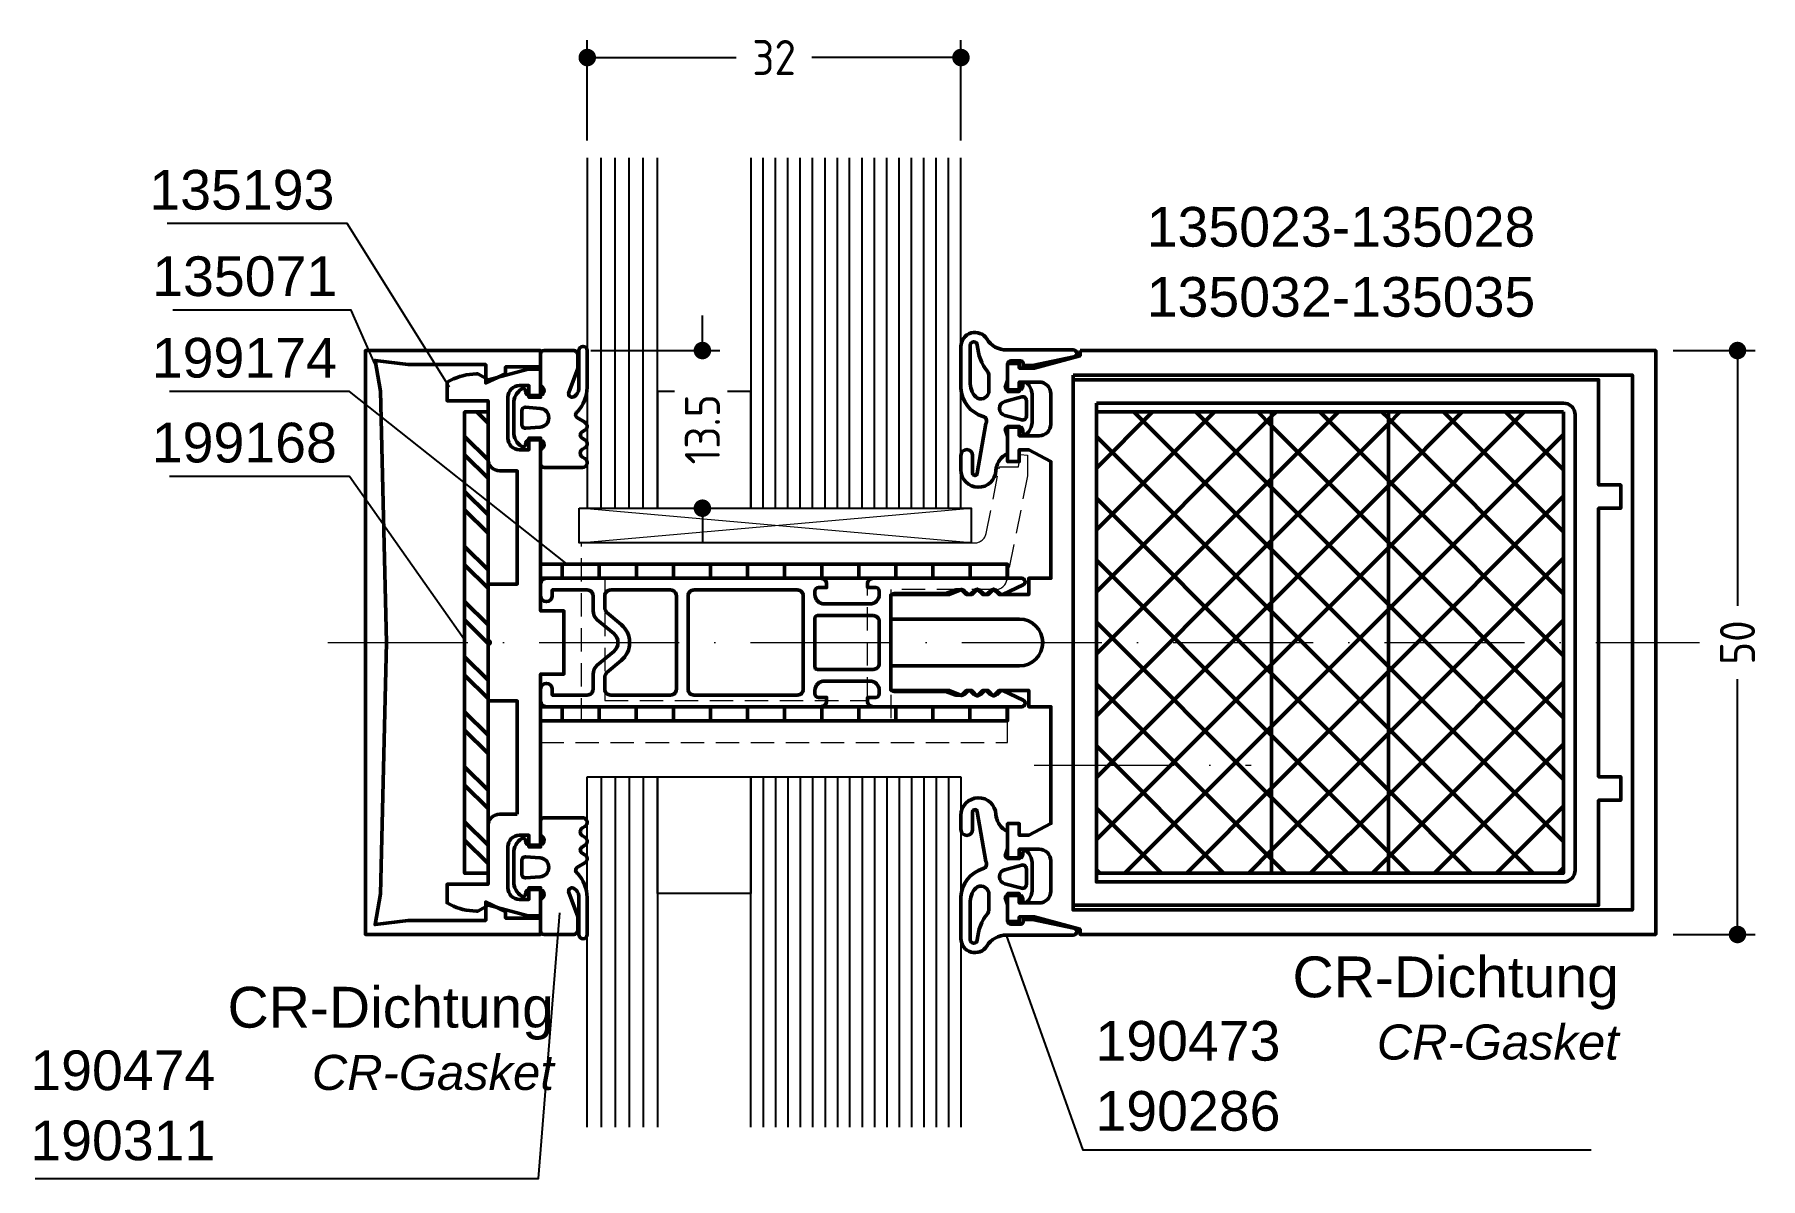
# Model space of a CAD drawing. Header units: millimetres. Extents: x -73 to 74, y -46 to 52.
import ezdxf
from ezdxf.enums import TextEntityAlignment as Align

# ---------------------------------------------------------------- set-up
doc = ezdxf.new("R2010")
doc.units = ezdxf.units.MM
for name, pattern in [('ACAD_ISO10W100', [18, 12, -3, 0, -3]), ('ACDINTGL', [3, 2, -1]), ('AUSGEZOGEN', [0])]:
    doc.linetypes.add(name, pattern=pattern)
doc.layers.get('0').update_dxf_attribs({"linetype": 'CONTINUOUS'})
doc.layers.get('DEFPOINTS').update_dxf_attribs({"linetype": 'CONTINUOUS'})
for name, color, linetype, lineweight in [('AM_5', 3, 'AUSGEZOGEN', 25), ('AM_C', 50, 'CONTINUOUS', 50), ('AM_S', 80, 'CONTINUOUS', 50), ('Cent3', 70, 'ACAD_ISO10W100', 18), ('CHide3 light', 70, 'ACDINTGL', 18), ('Cont2', 2, 'AUSGEZOGEN', 25), ('Cont3', 70, 'CONTINUOUS', 18)]:
    doc.layers.add(name, color=color, linetype=linetype, lineweight=lineweight)
doc.layers.add('WBC-GER-ENG', color=7, linetype='AUSGEZOGEN')
doc.styles.add('HBS_DIMTEXTSTYLE', font='isocp.shx')
doc.styles.add('SWISSL', font='swissl.ttf')
doc.dimstyles.new('Konstruktionsschnitt 1-1$0', dxfattribs={"dimtxt": 3, "dimasz": 1.5, "dimexe": 1.5, "dimexo": 1.5, "dimgap": 1.5, "dimtad": 0, "dimdsep": 46, "dimtxsty": 'HBS_DIMTEXTSTYLE', "dimblk": 'PUNKT', "dimcen": 0, "dimclrd": 3, "dimclre": 3, "dimclrt": 2, "dimadec": 1, "dimazin": 2, "dimtfac": 0.7, "dimtofl": 0, "dimtmove": 0, "dimatfit": 3, "dimfxl": 0, "dimtolj": 1, "dimtzin": 0, "dimarcsym": 0})

# ---------------------------------------------------------------- blocks, each defined once
blk = doc.blocks.new('WI135193')
blk.add_lwpolyline([(-2, -14.7), (-3.5, -14.7, 0.414214), (-4.5, -15.7), (-4.5, -20.7), (-8, -20.7), (-8, -22.3), (-7.73, -22.44, 0.116424), (-5.5, -23), (-5.37, -23), (-4.47, -22.49), (-1.06, -23.4), (0, -23.4), (0, -21), (-1, -21), (-1, -22), (-1.8, -22, -0.414214), (-2.8, -21), (-2.8, -17.5, -0.414214), (-1.8, -16.5), (-1, -16.5), (-1, -17.5), (0, -17.5), (0, -2.7), (2, -2.7), (2, 2.7), (0, 2.7), (0, 17.5), (-1, 17.5), (-1, 16.5), (-1.8, 16.5, -0.414214), (-2.8, 17.5), (-2.8, 21, -0.414214), (-1.8, 22), (-1, 22), (-1, 21), (0, 21), (0, 23.4), (-1.06, 23.4), (-4.47, 22.49), (-5.37, 23), (-5.5, 23, 0.116424), (-7.73, 22.44), (-8, 22.3), (-8, 20.7), (-4.5, 20.7), (-4.5, 15.7, 0.414214), (-3.5, 14.7), (-2, 14.7), (-2, 5), (-4.5, 5), (-4.5, 0.2), (-4.3, 0), (-4.5, -0.2), (-4.5, -5), (-2, -5), (-2, -14.7)], format="xyb", close=True)
blk = doc.blocks.new('*X8')
at = {"color": 0}
for p, q in [((34, 9.64), (44.11, 19.75)), ((34, 14.94), (38.81, 19.75)), ((34, 4.34), (49, 19.34)), ((37.21, 19.75), (49, 7.96)), ((42.51, 19.75), (49, 13.26)), ((47.81, 19.75), (49, 18.56)), ((49, 14.03), (54.72, 19.75)), ((49, 19.34), (49.41, 19.75)), ((53.12, 19.75), (59, 13.87)), ((58.42, 19.75), (59, 19.17)), ((59, 8.12), (70.63, 19.75)), ((59, 13.43), (65.32, 19.75)), ((59, 18.73), (60.02, 19.75)), ((63.72, 19.75), (74, 9.47)), ((69.03, 19.75), (74, 14.78)), ((49, 8.73), (59, 18.73)), ((49, 18.56), (59, 8.56)), ((59, 19.17), (74, 4.17)), ((59, 2.82), (74, 17.82)), ((34, 17.65), (49, 2.65)), ((34, -0.97), (49, 14.03)), ((49, 3.43), (59, 13.43)), ((59, 13.87), (74, -1.13)), ((34, 12.35), (49, -2.65)), ((49, 13.26), (59, 3.26)), ((59, -2.48), (74, 12.52)), ((34, -6.27), (49, 8.73)), ((49, -1.88), (59, 8.12)), ((49, 7.96), (59, -2.04)), ((59, 8.56), (74, -6.44)), ((34, 7.05), (49, -7.95)), ((59, -7.79), (74, 7.21)), ((34, -11.57), (49, 3.43)), ((59, 3.26), (74, -11.74)), ((34, 1.74), (49, -13.26)), ((49, -7.18), (59, 2.82)), ((49, 2.65), (59, -7.35)), ((59, -13.09), (74, 1.91)), ((34, -16.88), (49, -1.88)), ((49, -12.48), (59, -2.48)), ((49, -2.65), (59, -12.65)), ((59, -2.04), (74, -17.04)), ((34, -3.56), (49, -18.56)), ((59, -18.39), (74, -3.39)), ((36.43, -19.75), (49, -7.18)), ((59, -7.35), (71.4, -19.75)), ((34, -8.86), (44.89, -19.75)), ((49, -17.79), (59, -7.79)), ((49, -7.95), (59, -17.95)), ((62.95, -19.75), (74, -8.7)), ((41.73, -19.75), (49, -12.48)), ((49, -13.26), (55.49, -19.75)), ((52.34, -19.75), (59, -13.09)), ((59, -12.65), (66.1, -19.75)), ((34, -14.17), (39.58, -19.75)), ((68.25, -19.75), (74, -14)), ((47.04, -19.75), (49, -17.79)), ((49, -18.56), (50.19, -19.75)), ((57.64, -19.75), (59, -18.39)), ((59, -17.95), (60.8, -19.75)), ((34, -19.47), (34.28, -19.75)), ((73.55, -19.75), (74, -19.3))]:
    blk.add_line(p, q, dxfattribs=at)
blk = doc.blocks.new('WI199180')
for points in [[(32, 22.5), (77, 22.5), (77, 13.5), (78.9, 13.5), (78.9, 11.5), (77, 11.5), (77, -11.5), (78.9, -11.5), (78.9, -13.5), (77, -13.5), (77, -22.5), (32, -22.5), (32, 22.5)], [(49, 19.75), (34, 19.75), (34, -19.75), (49, -19.75)], [(59, 19.75), (49, 19.75), (49, -19.75), (59, -19.75)], [(74, 19.75), (59, 19.75), (59, -19.75), (74, -19.75)]]:
    blk.add_lwpolyline(points, close=True)
blk.add_lwpolyline([(34, 20.5), (74, 20.5, -0.414214), (75, 19.5), (75, -19.5, -0.414214), (74, -20.5), (34, -20.5), (34, 20.5)], format="xyb", close=True)
at = {"linetype": 'CONTINUOUS'}
blk.add_blockref('*X8', (0, 0), dxfattribs=at)
blk = doc.blocks.new('WI135023')
blk.add_lwpolyline([(16.2, 25), (16.2, 24.55), (12.29, 23.5), (11, 23.5), (11, 23.9), (10, 23.9), (10, 21.5), (11, 21.5), (11, 22.3), (12.7, 22.3, -0.414214), (13.7, 21.3), (13.7, 18.7, -0.414214), (12.7, 17.7), (11, 17.7), (11, 18.5), (10, 18.5), (10, 15.5), (11, 15.5), (11, 16.5), (11.8, 16.5), (13.7, 15.5), (13.7, 5.5), (11.8, 5.5), (11.8, 4.1), (9.28, 4.1), (8.8, 4.58), (8.32, 4.1), (7.88, 4.1), (7.4, 4.58), (6.92, 4.1), (6.48, 4.1), (6.05, 4.54), (5, 4.1), (0, 4.1), (0, 2), (11, 2, -1), (11, -2), (0, -2), (0, -4.1), (5, -4.1), (6.05, -4.54), (6.48, -4.1), (6.92, -4.1), (7.4, -4.58), (7.88, -4.1), (8.32, -4.1), (8.8, -4.58), (9.28, -4.1), (11.8, -4.1), (11.8, -5.5), (13.7, -5.5), (13.7, -15.5), (11.8, -16.5), (11, -16.5), (11, -15.5), (10, -15.5), (10, -18.5), (11, -18.5), (11, -17.7), (12.7, -17.7, -0.414214), (13.7, -18.7), (13.7, -21.3, -0.414214), (12.7, -22.3), (11, -22.3), (11, -21.5), (10, -21.5), (10, -23.9), (11, -23.9), (11, -23.5), (12.29, -23.5), (16.2, -24.55), (16.2, -25), (65.5, -25), (65.5, 25), (16.2, 25)], format="xyb", close=True)
blk.add_lwpolyline([(15.6, 22.9), (15.6, -22.9), (63.5, -22.9), (63.5, 22.9), (15.6, 22.9)], close=True)
blk = doc.blocks.new('WI190311')
for points in [[(0, -0.3, -0.414214), (0.3, 0), (2.8, 0, -0.414214), (3.2, -0.4), (3.2, -1.54), (2.42, -3.59, 0.786113), (2.9, -3.92, 0.262074), (3.28, -3.28), (3.28, 0, -1), (4, 0), (4, -3.17, -0.174474), (3.15, -5.24, 0.57735), (3.15, -5.76), (3.8, -6.14, -0.57735), (3.8, -6.83), (3.55, -6.97, 0.57735), (3.55, -7.49), (3.8, -7.64, -0.57735), (3.8, -8.33), (3.6, -8.45, 0.56351), (3.59, -9.13), (3.8, -9.25, -0.767327), (3.6, -10), (0.3, -10, -0.414214), (0, -9.7), (0, -8.57, -0.267949), (0.1, -8.4, 0.767327), (-0.1, -7.65), (-0.9, -7.65, 0.414214), (-1.3, -8.05, -0.592453), (-1.61, -8.22, -0.255924), (-2.3, -6.95), (-2.3, -4.55, -0.255924), (-1.61, -3.28, -0.592453), (-1.3, -3.45, 0.414214), (-0.9, -3.85), (-0.1, -3.85, 0.767327), (0.1, -3.1, -0.267949), (0, -2.93), (0, -0.3)], [(-0.03, -4.95), (-1.28, -4.85, 0.438367), (-1.6, -5.15), (-1.6, -6.35, 0.438367), (-1.28, -6.65), (-0.03, -6.55, 0.921414), (-0.03, -4.95)]]:
    blk.add_lwpolyline(points, format="xyb", close=True)
blk = doc.blocks.new('PUNKT')
at = {"color": 0, "linetype": 'Continuous'}
blk.add_line((-0.5, 0), (-1, 0), dxfattribs=at)
at = {"color": 0, "linetype": 'Continuous', "const_width": 0.5}
blk.add_lwpolyline([(-0.25, 0, 1), (0.25, 0, 1)], format="xyb", close=True, dxfattribs=at)
blk = doc.blocks.new('*D10')
at = {"layer": 'AM_5', "color": 3, "lineweight": -2, "transparency": 16777216}
for p, q in [((-16.14, 26.5), (-16.14, 28)), ((-25.7, 25), (-14.64, 25)), ((-18.5, 11.5), (-14.64, 11.5)), ((-16.14, 10), (-16.14, 8.5))]:
    blk.add_line(p, q, dxfattribs=at)
at = {"layer": 'DEFPOINTS', "color": 0, "transparency": 16777216}
for p in [(-27.2, 25), (-20, 11.5), (-16.14, 11.5)]:
    blk.add_point(p, dxfattribs=at)
at = {"layer": 'AM_5', "color": 3, "lineweight": -2, "transparency": 16777216, "xscale": 1.5, "yscale": 1.5, "zscale": 1.5}
for p, rotation in [((-16.14, 25), 270), ((-16.14, 11.5), 90)]:
    blk.add_blockref('PUNKT', p, dxfattribs=dict(at, rotation=rotation))
at = {"layer": 'AM_5', "color": 2, "transparency": 16777216, "insert": (-16.14, 18.25), "char_height": 3, "attachment_point": 5, "rotation": 90, "style": 'HBS_DIMTEXTSTYLE'}
blk.add_mtext('\\A1;13.5', dxfattribs=at)
blk = doc.blocks.new('*D9')
at = {"layer": 'AM_5', "color": 3, "lineweight": -2, "transparency": 16777216}
for p, q in [((-26, 43), (-26, 51.59)), ((6, 43), (6, 51.59)), ((-24.5, 50.09), (-13.24, 50.09)), ((4.5, 50.09), (-6.76, 50.09))]:
    blk.add_line(p, q, dxfattribs=at)
at = {"layer": 'DEFPOINTS', "color": 0, "transparency": 16777216}
for p in [(-26, 50.09), (-26, 41.5), (6, 41.5)]:
    blk.add_point(p, dxfattribs=at)
at = {"layer": 'AM_5', "color": 3, "lineweight": -2, "transparency": 16777216, "xscale": 1.5, "yscale": 1.5, "zscale": 1.5, "rotation": 180}
blk.add_blockref('PUNKT', (-26, 50.09), dxfattribs=at)
at = {"layer": 'AM_5', "color": 3, "lineweight": -2, "transparency": 16777216, "xscale": 1.5, "yscale": 1.5, "zscale": 1.5}
blk.add_blockref('PUNKT', (6, 50.09), dxfattribs=at)
at = {"layer": 'AM_5', "color": 2, "transparency": 16777216, "insert": (-10, 50.09), "char_height": 3, "attachment_point": 5, "style": 'HBS_DIMTEXTSTYLE'}
blk.add_mtext('\\A1;32', dxfattribs=at)
blk = doc.blocks.new('WI196061')
for points in [[(-6, 5.5, -0.414214), (-5.5, 5), (-5.5, 4.7), (-6.2, 4.7, 0.414214), (-6.5, 4.4), (-6.5, 4.1, 0.414214), (-5.7, 3.3), (-1.8, 3.3, 0.414214), (-1, 4.1), (-1, 4.4, 0.414214), (-1.3, 4.7), (-2, 4.7), (-2, 5, -0.414214), (-1.5, 5.5), (11.2, 5.5, -0.803179), (11.33, 4.93), (9.58, 4.12, -0.314902), (9.36, 4.16), (9.08, 4.44, 0.198912), (8.93, 4.5), (8.67, 4.5, 0.198912), (8.52, 4.44), (8.24, 4.16, -0.414214), (7.96, 4.16), (7.68, 4.44, 0.198912), (7.53, 4.5), (7.27, 4.5, 0.198912), (7.12, 4.44), (6.84, 4.16, -0.414214), (6.56, 4.16), (6.28, 4.44, 0.198912), (6.13, 4.5), (5.56, 4.5, 0.087489), (5.49, 4.49), (4.7, 4.2), (0.3, 4.2, 0.414214), (0, 3.9), (0, -3.9, 0.414214), (0.3, -4.2), (4.7, -4.2), (5.49, -4.49, 0.087489), (5.56, -4.5), (6.13, -4.5, 0.198912), (6.28, -4.44), (6.56, -4.16, -0.414214), (6.84, -4.16), (7.12, -4.44, 0.198912), (7.27, -4.5), (7.53, -4.5, 0.198912), (7.68, -4.44), (7.96, -4.16, -0.414214), (8.24, -4.16), (8.52, -4.44, 0.198912), (8.67, -4.5), (8.93, -4.5, 0.198912), (9.08, -4.44), (9.36, -4.16, -0.314902), (9.58, -4.12), (11.33, -4.93, -0.803179), (11.2, -5.5), (-1.5, -5.5, -0.414214), (-2, -5), (-2, -4.7), (-1.3, -4.7, 0.414214), (-1, -4.4), (-1, -4.1, 0.414214), (-1.8, -3.3), (-5.7, -3.3, 0.414214), (-6.5, -4.1), (-6.5, -4.4, 0.414214), (-6.2, -4.7), (-5.5, -4.7), (-5.5, -5, -0.414214), (-6, -5.5), (-29.5, -5.5, -0.414214), (-30, -5), (-30, -4, -1), (-29, -4), (-29, -4.5), (-26, -4.5, 0.414214), (-25.5, -4), (-25.5, -2.72, -0.221695), (-25.14, -1.95), (-23.73, -0.77, 0.466308), (-23.73, 0.77), (-25.14, 1.95, -0.221695), (-25.5, 2.72), (-25.5, 4, 0.414214), (-26, 4.5), (-29, 4.5), (-29, 4, -1), (-30, 4), (-30, 5, -0.414214), (-29.5, 5.5), (-6, 5.5)], [(-24, 4.5, 0.414214), (-24.5, 4), (-24.5, 2.95, 0.221695), (-24.32, 2.57), (-23.09, 1.53, -0.466308), (-23.09, -1.53), (-24.32, -2.57, 0.221695), (-24.5, -2.95), (-24.5, -4, 0.414214), (-24, -4.5), (-18.87, -4.5, 0.414214), (-18.37, -4), (-18.37, 4, 0.414214), (-18.87, 4.5), (-24, 4.5)], [(-16.87, 4.5, 0.414214), (-17.37, 4), (-17.37, -4, 0.414214), (-16.87, -4.5), (-8, -4.5, 0.414214), (-7.5, -4), (-7.5, 4, 0.414214), (-8, 4.5), (-16.87, 4.5)], [(-1.5, 2.3, -0.414214), (-1, 1.8), (-1, -1.8, -0.414214), (-1.5, -2.3), (-6.3, -2.3, -0.414214), (-6.5, -2.1), (-6.5, 2.1, -0.414214), (-6.3, 2.3), (-1.5, 2.3)]]:
    blk.add_lwpolyline(points, format="xyb", close=True)
blk = doc.blocks.new('WI135071')
blk.add_lwpolyline([(-13.2, 0), (-13.7, 21.51), (-14.17, 24.15), (-11.34, 23.8), (-4.7, 23.8), (-4.7, 22.23), (-3, 23.02), (-3, 23.6), (0, 23.6), (0, 25), (-15, 25), (-15, -25), (0, -25), (0, -23.6), (-3, -23.6), (-3, -23.02), (-4.7, -22.23), (-4.7, -23.8), (-11.34, -23.8), (-14.17, -24.15), (-13.7, -21.51), (-13.2, 0)], close=True)
blk = doc.blocks.new('WI190286')
for points in [[(-4, 0.3, -0.753068), (-1.78, 0.94, 0.258199), (-0.09, 0), (5.62, 0, -0.903019), (5.68, -0.6), (2.14, -1.33), (1.32, -1.33), (1.32, -1.13, 0.414214), (1.12, -0.93), (0.3, -0.93, 0.414214), (0, -1.23), (0, -2.61), (-0.19, -3.13, 0.520567), (0, -3.4), (1, -3.4, 0.414214), (1.3, -3.1), (1.3, -2.95, -0.700208), (1.65, -2.82), (1.75, -2.93, -0.176327), (2.1, -3.9), (2.1, -6.1, -0.176327), (1.75, -7.06), (1.65, -7.18, -0.700207), (1.3, -7.05), (1.3, -6.9, 0.414214), (1, -6.6), (0, -6.6, 0.520567), (-0.19, -6.87), (0, -7.38), (0, -8.7, -0.369491), (-0.25, -9, 0.226152), (-1, -10.33, -0.974179), (-4, -10.25), (-4, -9.03, -1), (-3, -9.03), (-3, -10.55, 0.999969), (-2.6, -10.55), (-1.86, -6.29, 0.508721), (-2.1, -5.69, -0.325108), (-4, -3.26), (-4, 0.3)], [(-1.6, -2.17, 0.170885), (-1.71, -1.86, -0.152142), (-2.6, 0.4, 1), (-3.2, 0.4), (-3.2, -2.89, 0.241981), (-2.57, -4.14, 0.537319), (-1.6, -3.5), (-1.6, -2.17)], [(-0.24, -5.6), (1.22, -5.99, 0.493145), (1.6, -5.7), (1.6, -4.3, 0.493145), (1.22, -4.01), (-0.24, -4.4, 0.767327), (-0.24, -5.6)]]:
    blk.add_lwpolyline(points, format="xyb", close=True)
blk = doc.blocks.new('*U11', base_point=(69.11, 102.11))
for p, q in [((69.11, 132.11), (69.11, 102.11)), ((70.31, 102.11), (70.31, 132.11)), ((71.51, 102.11), (71.51, 132.11)), ((72.71, 102.11), (72.71, 132.11)), ((73.91, 102.11), (73.91, 132.11)), ((75.11, 102.11), (75.11, 132.11)), ((75.11, 102.11), (75.11, 132.11)), ((83.11, 132.11), (83.11, 102.11)), ((84.17, 102.11), (84.17, 132.11)), ((85.23, 102.11), (85.23, 132.11)), ((86.29, 102.11), (86.29, 132.11)), ((87.35, 102.11), (87.35, 132.11)), ((88.41, 102.11), (88.41, 132.11)), ((89.47, 102.11), (89.47, 132.11)), ((90.53, 102.11), (90.53, 132.11)), ((91.58, 102.11), (91.58, 132.11)), ((92.64, 102.11), (92.64, 132.11)), ((93.7, 102.11), (93.7, 132.11)), ((94.76, 102.11), (94.76, 132.11)), ((95.82, 102.11), (95.82, 132.11)), ((96.88, 102.11), (96.88, 132.11)), ((97.94, 102.11), (97.94, 132.11)), ((99, 102.11), (99, 132.11)), ((100.05, 102.11), (100.05, 132.11)), ((101.11, 102.11), (101.11, 132.11)), ((101.11, 102.11), (101.11, 132.11)), ((76.59, 112.11), (75.11, 112.11)), ((75.11, 112.11), (75.11, 102.11)), ((83.11, 112.11), (81.11, 112.11)), ((83.11, 102.11), (83.11, 112.11)), ((69.11, 102.11), (75.11, 102.11)), ((75.11, 102.11), (83.11, 102.11)), ((83.11, 102.11), (101.11, 102.11))]:
    blk.add_line(p, q)
blk = doc.blocks.new('*U12', base_point=(69.11, 79.11))
for p, q in [((69.11, 49.11), (69.11, 79.11)), ((69.11, 79.11), (75.11, 79.11)), ((70.31, 79.11), (70.31, 49.11)), ((71.51, 79.11), (71.51, 49.11)), ((72.71, 79.11), (72.71, 49.11)), ((73.91, 79.11), (73.91, 49.11)), ((75.11, 79.11), (75.11, 49.11)), ((75.11, 79.11), (75.11, 49.11)), ((75.11, 79.11), (83.11, 79.11)), ((75.11, 69.11), (75.11, 79.11)), ((83.11, 79.11), (83.11, 69.11)), ((83.11, 49.11), (83.11, 79.11)), ((83.11, 79.11), (101.11, 79.11)), ((84.17, 79.11), (84.17, 49.11)), ((85.23, 79.11), (85.23, 49.11)), ((86.29, 79.11), (86.29, 49.11)), ((87.35, 79.11), (87.35, 49.11)), ((88.41, 79.11), (88.41, 49.11)), ((89.47, 79.11), (89.47, 49.11)), ((90.53, 79.11), (90.53, 49.11)), ((91.58, 79.11), (91.58, 49.11)), ((92.64, 79.11), (92.64, 49.11)), ((93.7, 79.11), (93.7, 49.11)), ((94.76, 79.11), (94.76, 49.11)), ((95.82, 79.11), (95.82, 49.11)), ((96.88, 79.11), (96.88, 49.11)), ((97.94, 79.11), (97.94, 49.11)), ((99, 79.11), (99, 49.11)), ((100.05, 79.11), (100.05, 49.11)), ((101.11, 79.11), (101.11, 49.11)), ((101.11, 79.11), (101.11, 49.11)), ((83.11, 69.11), (75.11, 69.11))]:
    blk.add_line(p, q)
blk = doc.blocks.new('WI199174')
h = blk.add_hatch()
h.set_pattern_fill('ANSI31', color=256, angle=45, style=0)
h.set_pattern_definition([(90, (29, -5.5), (-3.175, -4e-17), [])])
h.paths.add_polyline_path([(40, 0), (40, 1.2), (0, 1.2), (0, 0)])
blk.add_lwpolyline([(0, 1.2), (0, 0), (40, 0), (40, 1.2)], close=True)
blk = doc.blocks.new('WI199168')
h = blk.add_hatch()
h.set_pattern_fill('ANSI32', color=256, scale=0.35, style=0)
h.paths.add_polyline_path([(-19.75, -4.5), (19.75, -4.5), (19.75, -6.5), (-19.75, -6.5)])
blk.add_lwpolyline([(-19.75, -4.5), (19.75, -4.5), (19.75, -6.5), (-19.75, -6.5), (-19.75, -4.5)])
blk = doc.blocks.new('*D19')
at = {"layer": 'AM_5', "color": 3, "lineweight": -2, "transparency": 16777216}
for p, q in [((67, 25), (74, 25)), ((72.5, 23.5), (72.5, 3.15)), ((72.5, -23.5), (72.5, -3.15)), ((67, -25), (74, -25))]:
    blk.add_line(p, q, dxfattribs=at)
at = {"layer": 'DEFPOINTS', "color": 0, "transparency": 16777216}
for p in [(65.5, 25), (65.5, -25), (72.5, -25)]:
    blk.add_point(p, dxfattribs=at)
at = {"layer": 'AM_5', "color": 3, "lineweight": -2, "transparency": 16777216, "xscale": 1.5, "yscale": 1.5, "zscale": 1.5}
for p, rotation in [((72.5, 25), 90), ((72.5, -25), 270)]:
    blk.add_blockref('PUNKT', p, dxfattribs=dict(at, rotation=rotation))
at = {"layer": 'AM_5', "color": 2, "transparency": 16777216, "insert": (72.5, 0), "char_height": 3, "attachment_point": 5, "rotation": 90, "style": 'HBS_DIMTEXTSTYLE'}
blk.add_mtext('\\A1;50', dxfattribs=at)

msp = doc.modelspace()

# ---------------------------------------------------------------- linework, layer by layer
at = {"layer": 'AM_5', "color": 3}
for points in [[(-37.8, 21.866), (-46.569, 35.866), (-61.985, 35.866)], [(-44.2, 23.866), (-46.216, 28.466), (-61.498, 28.466)], [(-27.73, 6.7), (-46.359, 21.486), (-61.775, 21.486)], [(-36.5, 0.22), (-46.359, 14.22), (-61.775, 14.22)], [(-73.279, -45.892), (-30.163, -45.892), (-28.338, -23.133)], [(59.974, -43.463), (16.458, -43.463), (9.911, -25.05)]]:
    msp.add_lwpolyline(points, dxfattribs=at)
at = {"layer": 'Cent3'}
for p, q in [((-48.229, 0), (69.245, 0)), ((12.261, -10.5), (30.863, -10.5))]:
    msp.add_line(p, q, dxfattribs=at)
at = {"layer": 'CHide3 light'}
msp.add_lwpolyline([(-26.5, 8.534), (7.174, 8.534), (7.174, 8.534, 0.359132), (8.156, 9.343), (9.267, 14.872), (9.299, 15.034), (10.918, 15.034), (11.103, 16.086), (11.699, 16.034), (11.699, 14.278), (9.926, 5.343, -0.359132), (8.945, 4.534), (0, 4.534), (0, -6.766), (-26.5, -6.766)], format="xyb", close=True, dxfattribs=at)
for points in [[(-24.5, 5.534), (-24.5, -4.966), (-2, -4.966), (-2, 5.534), (-24.5, 5.534)], [(10, -6.766), (-30, -6.766), (-30, -8.566), (10, -8.566)]]:
    msp.add_lwpolyline(points, close=True, dxfattribs=at)
at = {"layer": 'Cont2'}
msp.add_lwpolyline([(-26.707, 11.5), (6.887, 11.5), (6.887, 8.534), (-26.707, 8.534)], close=True, dxfattribs=at)
at = {"layer": 'Cont3'}
for p, q in [((6.887, 8.534), (-26.707, 11.5)), ((-26.707, 8.534), (6.887, 11.5))]:
    msp.add_line(p, q, dxfattribs=at)

# ---------------------------------------------------------------- block references
at = {"layer": 'AM_C'}
for name, p in [('WI190286', (10, 25.05)), ('WI190311', (-30, 25)), ('WI199174', (-30, 5.5)), ('WI196061', (0, 0))]:
    msp.add_blockref(name, p, dxfattribs=at)
at = {"layer": 'AM_C', "rotation": 270}
msp.add_blockref('WI199168', (-30, 0), dxfattribs=at)
at = {"layer": 'AM_C', "xscale": -1, "rotation": 180}
for name, p in [('WI199174', (-30, -5.5)), ('WI190311', (-30, -25))]:
    msp.add_blockref(name, p, dxfattribs=at)
at = {"layer": 'AM_C', "extrusion": (0, 0, -1), "zscale": -1, "rotation": 180}
msp.add_blockref('WI190286', (-10, -25.05), dxfattribs=at)
at = {"layer": 'AM_S'}
for name, p in [('WI135071', (-30, 0)), ('WI135023', (0, 0)), ('WI135193', (-30, 0)), ('WI199180', (-16.4, 0))]:
    msp.add_blockref(name, p, dxfattribs=at)
at = {"layer": 'Cont2'}
for name, p in [('*U11', (-26, 11.5)), ('*U12', (-26, -11.5))]:
    msp.add_blockref(name, p, dxfattribs=at)

# ---------------------------------------------------------------- texts
at = {"layer": 'AM_5', "color": 2, "style": 'SWISSL'}
for s, p in [('135193', (-47.655, 37.066)), ('135071', (-47.412, 29.666)), ('199174', (-47.445, 22.686)), ('199168', (-47.445, 15.42))]:
    msp.add_text(s, height=3.4, dxfattribs=at).set_placement(p, align=Align.RIGHT)
for s, p in [('135023-135028', (21.907, 33.896)), ('135032-135035', (21.907, 27.896)), ('190473 ', (17.514, -35.804)), ('190474 ', (-73.697, -38.329)), ('190286', (17.514, -41.804)), ('190311', (-73.697, -44.329))]:
    msp.add_text(s, height=3.4, dxfattribs=at).set_placement(p)
at = {"layer": 'WBC-GER-ENG', "char_height": 3, "width": 28.34769, "attachment_point": 9, "style": 'SWISSL'}
for insert in [(62.338, -35.752), (-28.859, -38.351)]:
    msp.add_mtext('{\\fSwis721 BT|b0|i0|c0|p34;\\H1.165x;\\C2;CR-Dichtung  ^J\\fSwis721 BT|b0|i1|c0|p34;\\H0.85837x;CR-Gasket}', dxfattribs=dict(at, insert=insert))

# ---------------------------------------------------------------- dimensions: what is measured, and where the dimension line sits
at = {"layer": 'AM_5'}
dim = msp.add_linear_dim(base=(-26, 50.092), p1=(6, 41.5), p2=(-26, 41.5), dimstyle='Konstruktionsschnitt 1-1$0', dxfattribs=at)
dim.commit()
dim.dimension.update_dxf_attribs({"geometry": '*D9', "text_midpoint": (-10, 50.092)})
dim = msp.add_linear_dim(base=(-16.14, 11.5), p1=(-27.2, 25), p2=(-20, 11.5), angle=90, dimstyle='Konstruktionsschnitt 1-1$0', dxfattribs=at)
dim.commit()
dim.dimension.update_dxf_attribs({"geometry": '*D10', "text_midpoint": (-16.14, 18.25)})
dim = msp.add_linear_dim(base=(72.5, -25), p1=(65.5, 25), p2=(65.5, -25), angle=90, dimstyle='Konstruktionsschnitt 1-1$0', override={"dimarcsym": 1}, dxfattribs=at)
dim.commit()
dim.dimension.update_dxf_attribs({"geometry": '*D19', "text_midpoint": (72.5, 0), "dimtype": 160})

doc.saveas('drawing.dxf')
